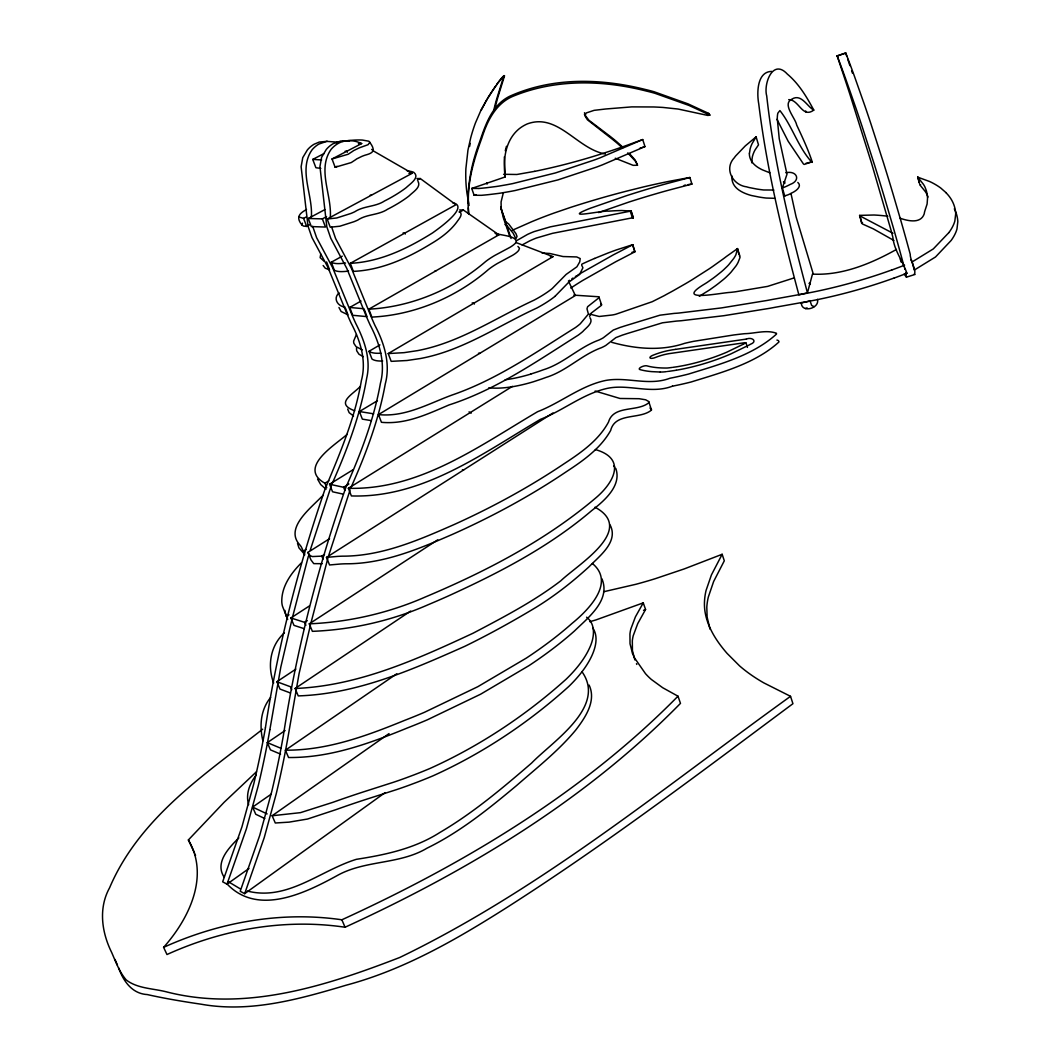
<?xml version="1.0" encoding="UTF-8"?>
<svg xmlns="http://www.w3.org/2000/svg" width="1060" height="1060" viewBox="0 0 1060 1060"><rect width="100%" height="100%" fill="white"/><g stroke="black" fill="none" stroke-linecap="round" stroke-linejoin="round"><path stroke-width="1.5" d="M468.427 203.719C467.473 181.008 474.111 159.04 481.863 137.986C487.163 121.224 495.643 103.655 512.801 96.367C555.175 78.851 602.345 79.871 646.282 91.041A177.934 169.732 -20.4 0 1 654.921 93.293L688.934 105.417L709.869 115.103L707.881 115.447L678.148 109.047L663.017 107.444A412.181 378.168 -12.7 0 0 653.782 106.967L631.76 106.888L605.631 108.995L594.117 110.346L586.167 112.983L585.001 115.911L587.359 119.714L610.613 137.866A182.492 175.019 -9.6 0 1 617.569 143.55L622.578 148.002M496.69 84.787C496.968 83.462 506.296 71.775 503.315 77.685L497.007 97.957A160.855 154.402 15.5 0 0 493.814 110.266M504.56 75.737L498.266 95.957A160.365 154.005 15.4 0 0 495.073 108.239M817.472 299.344C819.897 308.685 800.936 313.415 801.333 302.564M504.348 156.92L505.156 176.954L471.726 188.441L474.125 195.252L481.319 195.318A174.397 40.73 -18.9 0 0 489.058 194.576L498.425 193.423A101.362 24.3 -19.2 0 0 502.122 192.867L508.522 191.767A164.141 38.425 -19 0 0 515.12 190.522L557.878 179.922L596.409 167.122A91.518 22.088 -19 0 0 602.557 164.79L644.97 146.585L642.718 139.549L629.242 144.451A94.009 22.194 -18.8 0 1 623.094 146.678L618.775 148.175A203.52 45.818 -18.9 0 1 608.506 151.62L596.409 155.489A167.069 38.213 -18.8 0 1 545.608 169.03A137.641 31.866 -18.9 0 1 534.73 171.336M751.805 160.868L752.362 156.827A261.21 68.741 -15.9 0 1 753.289 153.753L754.137 151.699A109.312 28.872 -16.9 0 1 755.422 149.394L758.51 144.862L756.111 136.859L745.286 145.896L735.68 155.926A106.225 28.209 -17.1 0 0 734.262 157.821C723.887 168.752 732.659 185.089 746.624 186.838A122.629 33.059 -16.9 0 0 749.089 187.527L756.522 188.985A215.445 56.657 -16.4 0 0 763.703 189.978L773.84 190.031M749.486 153.223L750.069 149.221A261.568 67.959 -15.9 0 1 750.997 146.174L751.845 144.133A109.458 28.54 -16.9 0 1 753.143 141.855L756.111 136.859M731.917 175.934L731.93 178.915M356.637 347.72L356.544 348.568A76.267 22.366 -20.3 0 0 356.796 350.94L358.969 354.225L363.249 356.663M265.411 727.783C277.786 646.64 298.297 566.795 325.022 489.203C339.703 453.918 354.954 418.581 361.38 380.619C366.72 360.877 360.374 340.684 351.151 323.194A283.457 221.169 -89.2 0 1 347.468 314.939L327.858 267.2L311.958 237.533L308.01 226.164L301.119 166.711L302.762 157.635L307.426 149.844A30.925 25.983 88.3 0 1 314.157 144.2L319.285 142.053L327.301 141.325M269.876 729.611L280.794 667.164L292.017 619.212M776.967 119.329L788.163 141.245L803.361 163.836L804.116 164.446L812.172 161.782C808.025 149.155 802.314 137.084 796.696 125.04C795.344 117.925 781.737 103.999 791.913 99.136C801.267 93.227 807.19 106.596 813.775 110.094C806.792 97.016 798.842 83.713 787.328 74.081C772.594 58.035 763.359 84.27 766.711 95.89C774.038 162.657 790.283 228.032 807.442 292.851L798.869 294.826C782.042 231.994 766.605 168.58 758.748 103.893C756.734 93.108 756.946 71.576 771.706 71.417M469.593 146.479L470.216 143.405M310.421 625.095L299.066 673.696L288.015 736.991A1213.17 1034.216 -14.7 0 1 276.223 793.834L264.218 837.692L244.674 893.673L240.209 891.261L259.7 835.479L271.691 791.767A1207.565 1029.618 -14.6 0 0 283.431 735.123C296.363 650.813 317.589 567.802 345.904 487.375C360.652 453.826 373.968 419.508 380.421 383.269C385.8 363.288 379.453 342.83 370.178 325.089A287.022 222.361 -89.1 0 1 366.482 316.728L346.766 268.365L330.786 238.301L326.825 226.787L319.935 166.526L321.604 157.331L326.308 149.434A31.336 26.182 88.6 0 1 333.105 143.709L340.936 140.967L349.031 141.152M310.805 623.532L327.871 558.209M292.401 617.662L308.367 556.248M814.04 306.631L811.695 305.479L809.893 300.603M505.275 150.772L506.468 146.306M807.442 292.851L812.477 274.103C842.064 275.719 871.029 263.648 896.389 249.484M503.208 193.291L501.075 201.943L501.194 208.581M328.812 555.149L350.118 489.892M310.222 550.193L331.303 485.811M797.822 182.426C802.407 186.282 795.954 190.985 792.522 192.602A22.618 6.4 -17.4 0 1 788.083 194.802L784.89 195.861M784.797 196.14L782.373 187.991L786.984 174.251L779.246 138.714L777.271 118.601A40.823 7.5 76.6 0 1 777.828 113.208L779.895 110.571C792.337 126.259 798.101 147.3 812.039 162.432M265.424 727.796A1185.782 1011.704 -14.2 0 1 253.804 783.685L241.958 826.8L222.666 881.814L227.012 884.159L246.357 828.96L258.256 785.685A1191.162 1016.142 -14.3 0 0 269.889 729.611M320.756 254.108L320.12 257.659L324.174 261.277M351.244 486.911C365.952 453.786 378.831 419.747 385.27 383.945C390.676 363.898 384.329 343.374 375.028 325.579A287.923 222.653 -89.1 0 1 371.331 317.192L351.589 268.67L335.583 238.5L331.621 226.946M331.846 484.341C347.004 450.208 360.36 415.136 366.694 378.168C371.132 359.26 364.401 340.339 355.882 323.671A284.345 221.46 -89.2 0 1 352.198 315.39L332.548 267.491L316.635 237.731L312.687 226.323M904.154 274.05L906.406 277.163L905.69 272.619M914.329 274.023C916.874 271.599 909.599 258.176 910.249 254.334A212.265 15.118 73 0 0 905.796 238.049L903.186 228.735A127.12 9.407 72.9 0 0 901.556 223.037L893.05 194.02A172.555 12.508 72.9 0 0 883.51 162.803L871.055 124.245A207.853 14.84 72.9 0 0 864.947 106.106L854.439 76.267A311.441 21.425 72.8 0 0 850.186 64.673L845.747 53L837.148 55.822L845.112 79.778A180.571 12.124 73 0 1 849.935 94.419L871.479 163.001L890.97 230.007A21.028 1.55 72.8 0 0 891.367 231.424L892.719 236.751A13.555 0.994 72.8 0 0 892.917 237.665C894.322 250.889 902.974 261.157 906.883 273.308L894.15 278.078M481.253 110.174L485.546 101.985M594.567 258.454L607.791 253.102A106.358 32.131 -18.5 0 1 616.443 249.908L632.754 244.688L634.927 251.776L621.332 258.865A180.783 56.538 -17.8 0 0 615.727 261.754L582.483 280.595A256.918 82.653 -17.4 0 0 576.547 284.305L570.77 288.042M710.001 629.11L707.126 617.132L706.808 607.208A239.454 107.802 -14.5 0 1 708.332 597.032L713.632 581.503L724.298 560.806L722.151 554.287L711.432 574.904L706.092 590.367A239.759 107.206 -14.5 0 0 704.555 600.503C703.283 617.649 711.525 633.787 721.78 646.944A563.523 239.573 -10.9 0 0 727.094 653.397L739.549 665.865A389.245 172.038 -12.6 0 0 763.836 682.892L790.535 696.327L792.933 703.694C699.229 773.442 606.002 844.144 507.488 907.095C456.966 939.16 404.35 969.688 346.077 985.217C299.384 999.156 250.345 1013.002 201.294 1004.231C183.181 1001.567 165.095 998.573 147.234 994.558C131.996 993.723 123.344 981.056 118.654 967.939M632.754 244.688L619.04 251.935A181.022 56.008 -17.8 0 0 613.422 254.811L580.125 273.613A257.275 81.872 -17.4 0 0 577.713 275.096M302.471 223.143L301.954 224.985L303.491 226.071L306.671 226.429L309.44 224.945M487.282 99.03L481.267 109.551L475.436 122.973A183.38 174.383 15.4 0 0 470.719 137.813L467.95 150.149L465.883 168.686A149.38 142.093 19.6 0 0 466.983 193.304L469.076 205.507M589.771 621.677A131.546 54.802 -19.3 0 0 596.131 619.861L643.261 602.862L645.567 609.5L637.762 623.545L633.231 635.708A146.227 67.058 -16.9 0 0 632.317 640.783L632.436 650.588L634.861 659.929M485.983 101.044L489.19 95.903A285.551 267.981 6.6 0 1 495.775 85.9M643.261 602.862L635.417 616.854L630.859 628.964A146.426 66.674 -16.9 0 0 629.932 634.026L630.024 643.778L632.436 653.079M498.717 82.057L504.109 75.578M900.192 218.267C907.996 220.957 920.782 224.031 924.254 213.789A125.822 38.173 -14.9 0 1 924.784 211.178L927.103 204.023L927.526 198.273A339.319 103.138 -18.8 0 0 926.228 190.336L924.996 187.117A211.377 63.799 -17.7 0 0 923.167 183.99L917.721 177.166L929.514 181.472A249.365 77.274 -17.8 0 1 932.601 182.969L933.608 183.512A313.482 98.262 -18.3 0 1 940.829 188.097L946.315 192.907M270.631 697.506C260.535 709.63 259.342 725.967 262.867 740.768M522.116 244.953L529.775 240.845A30.488 8.427 -19.3 0 1 536.492 237.996L552.565 233.319L633.323 217.644L631.15 211.019L621.637 210.529A160.762 46.084 -19.5 0 0 608.798 211.152C602.53 210.158 559.587 220.242 590.433 208.21A94.804 24.327 -18.9 0 0 596.475 206.117L626.818 195.583A349.217 108.624 -18.4 0 1 648.203 188.945L657.544 186.202A201.625 58.79 -18.4 0 1 667.217 183.512L689.874 177.523L691.928 184.069L669.297 190.018A201.373 59.36 -18.4 0 0 659.638 192.708L650.283 195.438A348.753 109.67 -18.4 0 0 628.938 202.049L598.622 212.57M256.268 774.939C249.749 783.34 245.443 794.086 248.649 804.712M516.763 240.58L527.535 234.406A30.528 8.348 -19.3 0 1 534.267 231.557L550.352 226.853L631.15 211.019M497.962 82.812L494.503 87.874A286.412 268.657 6.7 0 0 487.905 97.904M356.385 334.589L353.656 341.042A76.373 22.127 -20.3 0 0 353.894 343.387L356.054 346.633L362.321 349.866M893.911 240.474L873.334 228.881L862.562 224.031L861.647 223.183L862.509 222.64M861.647 223.183L859.713 215.379L874.049 215.008A186.321 60.022 -17.4 0 1 887.829 216.253M948.965 232.511L933.29 248.928L912.09 261.952L914.343 270.035L935.503 256.984L951.125 240.487A155.926 49.21 -16.9 0 0 956.981 228.933L957.816 221.673A305.863 96.871 -18.2 0 0 954.318 208.846M339.107 292.931C332.601 298.324 337.822 306.459 345.003 307.042M632.436 653.079A246.145 111.565 -15.5 0 0 634.755 658.26L645.474 673.643A230.921 105.298 -15.7 0 0 651.37 679.473L662.685 687.715L677.989 696.195L680.48 703.363C585.624 800.194 467.566 871.068 345.057 927.235C284.531 918.265 222.428 929.355 166.976 954.53L163.611 947.348C188.72 919.139 209.906 876.395 188.375 839.957L224.11 802.301L256.48 771.746M284.398 632.846C270.273 645.567 267.213 665.786 273.639 683.011M360.426 386.317C352.755 394.492 334.39 403.409 354.689 410.776M301.438 562.807C291.116 573.142 281.602 586.26 281.774 601.51A128.71 49.727 -21.5 0 0 282.477 606.214L287.697 619.438M238.844 837.877C228.933 847.762 214.491 862.562 224.163 877.216M468.732 214.279C466.214 189.7 470.878 165.121 479.517 142.172C485.493 124.815 491.88 105.059 509.608 96.301C552.233 77.035 600.768 78.241 645.474 89.517A177.365 169.242 -20.5 0 1 654.086 91.756L687.993 103.853L708.862 113.499L706.887 113.844M677.989 696.195C582.775 792.867 464.518 863.622 341.863 919.788C281.244 910.99 219.142 922.187 163.611 947.348M906.406 277.163L915.124 274.421M554.937 296.389L568.769 282.198L579.542 274.514L582.92 267.756L581.662 265.146M813.775 110.094C802.208 118.694 799.147 99.587 788.719 99.64M347.124 434.361C335 445.134 297.29 467.659 324.916 483.241L326.719 487.759M262.642 729.214C204.951 774.277 139.35 817.83 109.591 887.79C98.288 908.208 101.68 932.296 111.645 952.41C115.805 961.897 119.356 971.94 126.193 979.917C137.071 988.437 152.507 988.437 165.625 991.643C245.032 1012.366 325.857 985.986 399.7 957.498C541.289 889.088 663.547 787.673 790.535 696.327M244.674 893.673L385.125 792.615M227.012 884.159L249.007 868.485M592.964 628.236C598.29 636.344 595.813 646.719 592.195 654.974A146.651 65.071 -21.5 0 1 568.769 686.482C528.423 722.92 482.38 753.554 432.825 775.907A237.042 102.343 -22.4 0 1 416.871 782.32L408.749 785.354A213.828 93.267 -22.4 0 1 396.546 789.62L368.165 798.71A719.223 452.289 -29.7 0 0 335.755 809.721L307.519 819.035L289.089 822.136L275.295 822.997L272.142 815.749L389.046 733.599M264.801 818.558L255.751 814.265L252.624 807.097L271.227 794.139M601.908 578.786C611.024 600.238 588.048 617.662 574.613 630.859A258.905 105.152 -22 0 1 529.046 665.587L480.644 694.194L427.485 719.753A252.386 102.899 -22.1 0 1 407.755 727.809C369.635 743.365 330.415 757.926 288.558 757.516L285.431 750.175L396.811 673.749M699.308 296.283L705.814 292.242A55.438 17.265 -18.2 0 0 709.71 289.817L715.367 285.816A222.772 66.237 -19.3 0 0 718.534 283.418L723.463 279.469A100.355 30.793 -18.4 0 0 726.126 277.124L729.28 274.05A128.618 39.246 -18.7 0 0 731.055 272.155L735.985 265.941A106.451 32.568 -18.5 0 0 738.171 262.191L740.026 257.434L739.469 255.95M280.569 754.137L270.446 749.87L267.332 742.623L285.127 730.525M610.096 524.938C618.841 541.753 599.457 555.996 589.174 566.649C572.798 581.635 555.281 595.442 536.373 607.128C513.067 621.16 489.243 634.37 464.797 646.322C411.731 669.88 357.193 693.982 298.231 695.903L295.117 688.483L410.644 611.063M290.175 692.882L279.986 689.079L276.885 681.739L295.873 669.125M309.308 606.015L290.89 617.967L304.631 622.352L307.281 620.617M615.78 468.44C622.008 485.758 604.014 501.075 591.559 510.721C548.749 547.198 498.438 573.155 447.532 596.329A363.845 126.776 -21.5 0 1 428.147 604.73C391.657 620.723 352.185 629.759 312.382 631.336L309.281 623.837L437.74 539.832M568.385 281.046L569.538 280.29M286.359 616.509L288.982 614.813M571.843 278.806L572.996 278.065M329.567 538.705L307.904 552.406L310.169 555.678L312.395 556.566L321.79 556.129L324.519 554.393M595.124 391.034L619.994 398.481L639.1 398.706L645.659 399.792L648.693 401.501L651.502 410.048C640.001 419.813 615.211 412.194 610.666 430.453C600.675 448.3 583.45 460.517 566.689 471.475C530.782 495.735 492.529 516.458 452.978 534.134C418.992 548.894 383.322 564.039 345.639 563.788A108.624 42.334 -23 0 0 340.419 564.013L329.554 564.967L326.493 557.388L552.989 412.963M807.097 307.877L805.534 308.579M304.538 554.168L303.332 551.187L306.035 549.477M343.082 494.106L332.562 491.787L329.554 484.234L343.599 487.269L348.873 483.996M672.504 386.158C650.178 394.691 627.48 383.071 605.26 388.848C581.794 394.704 562.754 410.71 540.361 419.389C482.061 453.759 422.41 498.187 351.39 495.934L348.369 488.289L512.444 386.357M324.916 483.241L328.839 480.829M329.554 484.234L353.046 469.752M589.969 317.695C593.918 322.956 585.756 327.951 582.894 331.449A57.346 17.994 -19.4 0 1 578.15 335.198C536.824 361.288 496.014 389.841 449.056 404.933C427.432 414.142 405.781 424.636 381.441 422.304L378.486 414.592L575.368 295.528L569.379 283.007M371.225 420.608L362.348 419.137L359.406 411.532L377.426 400.707M554.923 296.389A66.343 19.544 -19.6 0 1 542.932 304.604A63.123 18.616 -19.6 0 1 536.704 308.102C500.611 324.678 466.97 347.733 427.895 356.928A77.274 22.949 -20.1 0 1 420.515 358.505L406.974 360.506L391.18 361.354L388.225 353.563L552.962 256.666L516.048 242.554M306.526 209.496C299.927 213.153 295.29 216.902 301.954 224.985M382.66 361.009A41.751 12.429 -20.5 0 1 380.421 361.036L379.387 360.996A37.709 11.236 -20.5 0 1 375.73 360.546L374.962 360.347A41.764 12.442 -20.5 0 1 371.954 358.982L369.012 351.297L379.904 344.924M517.942 246.437L519.493 248.278L518.737 250.292A22.101 6.069 -19.6 0 1 516.352 252.717A21.041 5.777 -19.6 0 1 512.55 255.327L497.537 263.397A50.522 14.297 -19.4 0 0 488.355 269.584C456.356 297.37 414.314 315.098 371.848 317.086L368.853 309.162L498.902 234.843L463.379 210.026L459.616 209.959M364.507 310.05L366.999 316.635L352.715 315.284L349.72 307.466L361.023 301.053M459.285 212.318L463.379 210.026M459.311 211.549C464.015 214.186 458.291 219.579 456.582 222.375C449.837 231.319 440.668 238.076 431.102 243.734C407.504 258.203 381.454 270.115 353.377 271.373L350.33 263.317L455.959 204.726L420.264 178.544L416.951 178.544M642.718 139.549L600.238 157.755A91.624 21.823 -19 0 1 594.09 160.073L555.519 172.912L512.722 183.592A164.326 37.961 -19 0 1 506.124 184.851L499.724 185.964A101.482 24.022 -19.2 0 1 496.014 186.534L486.646 187.713A174.595 40.24 -18.9 0 1 478.908 188.481M348.555 271.069A42.48 10.838 -20.5 0 1 342.671 271.585L341.638 271.612A38.385 9.792 -20.5 0 1 338.021 271.373L337.252 271.241A42.506 10.838 -20.5 0 1 334.324 270.168L331.29 262.217L342.261 256.162M744.783 343.427L743.391 344.156M417.441 180.067L420.264 178.544M322.359 218.877L325.473 227.052L311.335 226.575L308.235 218.493L322.359 218.877L326.56 216.624M417.971 181.247C421.456 187.209 413.082 191.873 409.319 195.716A61.626 14.363 -20.5 0 1 405.755 198.406L404.165 199.505A79.275 18.378 -20.5 0 1 397.977 203.494L395.062 205.203A56.644 13.237 -20.5 0 1 387.589 209.244C378.473 215.312 366.879 213.961 357.803 220.056A19.107 4.531 -20.5 0 1 353.934 221.726L339.849 226.217L330.269 227.211L327.156 219.009L412.181 173.284L372.696 150.533M298.867 216.969L303.584 218.36L306.353 216.889M308.235 218.493L324.863 209.602M330.256 217.91C332.231 195.133 316.781 169.732 331.118 149.327A31.442 26.235 88.6 0 1 337.928 143.59C345.136 139.324 354.292 139.986 361.645 143.55L332.032 158.974L335.145 167.268L337.014 166.287M320.809 168.381L315.906 167.745L312.74 159.411L324.069 153.541M743.007 344.354L726.829 352.172A75.578 25.268 -17.9 0 1 699.401 361.805L696.632 362.56A75.287 25.175 -17.9 0 1 682.627 365.766L678.042 366.588A61.944 20.829 -17.9 0 1 675.962 366.919L672.822 367.356M512.192 230.338L531.563 221.765A135.031 37.922 -19 0 1 554.142 213.02L570.333 207.482A291.222 87.609 -19 0 1 627.282 190.959L643.433 186.944A301.61 91.133 -19 0 1 658.432 183.552L662.818 182.611A232.326 68.184 -18.8 0 1 669.112 181.326L689.861 177.484M627.758 152.905L635.894 161.716L637.497 165.267L633.151 165.333L615.277 158.245M643.526 610.322L645.567 609.5M722.151 554.287L684.243 568.915L655.252 578.694A201.069 79.487 -18.6 0 1 635.801 584.312L603.617 591.758M782.373 187.991L785.646 186.653A22.644 6.32 -17.4 0 0 790.111 184.466C801.108 180.597 797.186 170.249 785.818 172.74M904.604 265.212L891.857 269.995M639.644 148.413L641.022 147.897M642.241 147.446L644.97 146.585M793.383 278.144L767.572 286.399L735.68 291.752A142.835 43.129 -17.1 0 1 730.631 292.375C721.926 292.534 673.988 302.815 703.429 284.729A55.504 17.106 -18.2 0 0 707.325 282.305L713.009 278.316A223.05 65.587 -19.3 0 0 716.163 275.931L721.118 271.983A100.488 30.502 -18.5 0 0 723.781 269.651L726.948 266.603A128.777 38.875 -18.7 0 0 728.737 264.722L733.679 258.534A106.583 32.25 -18.5 0 0 735.878 254.811L737.548 248.596L726.431 256.467A165.559 48.442 -18.8 0 1 723.331 258.825L712.545 266.55A231.531 66.594 -19.3 0 1 709.1 268.895L691.849 279.906A226.575 65.322 -19.3 0 1 685.277 283.841L673.59 290.519A110.32 33.178 -18.7 0 1 670.755 292.083L667.137 294.031A84.535 27.268 -17.7 0 0 664.275 295.634L652.205 301.716L615.82 314.237A13.104 4.107 -18.7 0 1 611.858 315.045L599.165 316.476L593.481 315.072A40.717 12.839 -19.2 0 0 590.579 314.383L589.519 314.224M474.125 195.252L476.006 194.603M837.175 56.061L845.747 53M530.795 374.048L537.897 371.729A74.067 23.585 -19.5 0 0 543.224 369.821C563.655 363.567 578.853 347.335 598.767 340.114A16.854 5.419 -18.9 0 0 603.259 337.822L613.316 330.044L619.981 327.474A105.483 32.37 -18.7 0 0 624.565 326.003L659.982 315.178L674.266 313.389A78.268 24.499 -17.8 0 0 678.89 313.044L721.515 307.904L767.082 300.457A201.771 60.553 -16.9 0 0 772.515 299.423L797.862 294.865A173.522 52.854 -16.6 0 0 891.804 269.942M631.999 252.306L635.019 251.618M805.825 163.399L812.172 161.782M783.419 181.936L784.493 181.671L784.943 183.181M809.005 283.351L810.065 283.099L810.357 284.08M336.232 142.676L338.471 142.172M801.214 303.001L809.774 301.027M534.743 171.336L516.843 174.489L503.606 174.29M684.19 185.341L685.555 185.089M688.178 184.612L691.928 184.069M676.598 370.178L681.169 369.344A83.872 28.05 -17.9 0 0 694.883 366.23L698.633 365.236A84.217 28.156 -17.9 0 0 730.685 354L748.744 345.202A26.871 9.156 -17.5 0 0 750.427 344.288C757.979 341.505 751.964 336.63 746.399 339.081M676.214 370.245L675.445 370.377M675.021 370.443L668.926 371.318M342.459 141.444L347.057 140.794A97.308 20.431 -20.8 0 1 362.533 140.079L368.628 141.179A33.827 7.049 -20.5 0 1 369.794 142.358C376.538 151.328 372.259 153.236 365.091 155.171A10.971 2.345 -20.3 0 0 361.844 156.39L356.822 158.841A6.665 1.431 -20.3 0 0 355.749 159.623L351.257 162.564L335.145 167.268M675.445 349.389L672.451 349.84A51.9 17.887 -18.3 0 0 670.741 350.131L668.131 350.621A30.74 10.507 -18.2 0 0 652.761 355.325A4.319 1.458 -18.3 0 0 650.151 358.028A4.319 1.458 -18.3 0 0 655.371 357.498A23.479 8.029 -18.2 0 1 669.072 353.642L745.167 342.645M675.67 349.35L745.948 339.147M672.093 367.462L667.88 367.966A14.8 5.075 -18.1 0 1 666.356 368.032L664.978 368.032A87.768 29.296 -17.7 0 1 646.905 365.846A4.359 1.484 -18.4 0 0 641.128 367.078A4.359 1.484 -18.4 0 0 639.922 369.582A96.857 32.33 -17.7 0 0 651.781 371.636L660.208 372.033M667.482 371.503L668.211 371.411M666.409 371.636L665.243 371.782A24.963 8.546 -18.1 0 1 661.308 372.033L660.287 372.033M326.493 557.388L337.358 556.407A108.782 41.989 -23 0 1 342.579 556.169C381.839 556.222 418.846 540.043 454.157 524.528C492.304 507.289 529.218 487.176 563.986 463.816C580.973 452.686 598.701 440.35 608.519 422.039C613.581 404.682 637.789 412.313 648.998 402.561L648.972 402.018M309.281 623.837C349.137 622.127 388.623 613.077 425.166 597.058A364.296 125.782 -21.5 0 0 444.591 588.658C498.836 564.596 551.306 535.79 596.661 497.18C614.469 481.677 626.367 458.41 595.349 449.546M321.644 159.941L312.74 159.411M332.032 158.974L348.17 154.243L352.662 151.315A6.678 1.405 -20.3 0 1 353.749 150.547L358.783 148.095A10.984 2.305 -20.3 0 1 362.03 146.863L368.098 144.69L369.794 142.358M478.908 188.468L471.726 188.441M322.253 563.695L313.747 563.629L310.951 559.892L307.904 552.406M285.431 750.175C327.328 750.48 366.588 735.892 404.761 720.323A252.704 102.21 -22.1 0 0 424.517 712.28L477.768 686.721L526.25 658.141A259.236 104.45 -22 0 0 571.923 623.492C588.088 610.335 615.767 582.735 592.381 563.496M350.33 263.317C380.249 261.886 407.676 248.451 432.639 232.869C436.839 229.768 470.812 206.382 452.62 202.725M295.117 688.483C358.293 685.926 416.779 659.426 473.197 633.151C503.288 617.264 533.723 601.524 560.819 580.787C577.7 564.569 636.663 529.682 595.005 507.197M774.78 198.313L766.155 198.048A215.153 57.306 -16.3 0 1 758.96 197.027L751.527 195.53A122.456 33.443 -16.8 0 1 749.062 194.828C741.762 192.496 733.374 188.256 732.076 179.882M388.225 353.563L404.032 352.662L417.587 350.621A77.38 22.71 -20.1 0 0 424.967 349.031C464.055 339.743 497.816 316.834 533.948 300.219A63.203 18.418 -19.6 0 0 540.202 296.734A66.436 19.332 -19.7 0 0 552.22 288.545L566.12 274.434L576.918 266.776L579.74 261.873L580.204 258.56L576.706 256.944L563.045 256.546L549.689 253.459L542.058 253.022M272.142 815.749L300.483 812.649L332.668 802.394A720.615 450.208 -29.6 0 1 365.117 791.356L393.525 782.253A214.107 92.684 -22.4 0 0 405.755 777.974L413.877 774.939A237.36 101.72 -22.3 0 0 429.87 768.513C479.491 746.16 525.601 715.579 566.106 679.221A146.85 64.673 -21.5 0 0 589.625 647.806C594.183 638.239 596.25 624.433 586.604 617.198M368.853 309.162C411.346 307.002 453.375 289.314 485.533 261.635A50.588 14.124 -19.4 0 1 494.742 255.473L509.781 247.43A21.081 5.711 -19.6 0 0 513.596 244.833A22.127 6.002 -19.6 0 0 515.995 242.422C517.85 235.678 499.949 235.466 495.046 233.173M378.486 414.592C405.106 417.362 428.001 403.847 451.958 395.075C496.663 379.732 535.75 352.397 575.514 327.514A57.412 17.808 -19.4 0 0 580.27 323.777L588.406 314.078L586.988 308.818L587.598 306.724L598.926 297.794A6.214 1.908 -18.9 0 0 598.635 296.76L573.804 295.13M358.399 143.63L361.645 143.55M348.369 488.289C419.455 490.276 479.133 446.008 537.619 411.691C560.992 402.654 580.814 385.615 605.644 380.46C626.963 376.512 648.574 386.264 669.907 378.261A121.145 40.148 -17.9 0 0 688.549 374.061C718.826 364.6 752.613 355.709 776.503 334.072L776.423 333.251C766.552 329.554 755.025 333.502 744.61 333.688A273.957 103.708 -18.5 0 0 733.719 334.973L693.651 341.32A90.656 31.707 -18.1 0 0 684.628 343.347C661.016 351.297 635.351 348.899 611.752 342.327M345.136 151.236L346.951 151.196L347.335 152.229M408.868 173.297L412.181 173.284M370.245 195.173L371.464 195.186M327.156 219.009L336.722 217.976L350.833 213.484A19.133 4.465 -20.5 0 0 354.702 211.801C363.818 205.733 375.386 207.018 384.528 200.976A56.723 13.038 -20.4 0 0 392.041 196.948L394.956 195.239A79.381 18.099 -20.5 0 0 401.157 191.277L402.747 190.177A61.718 14.151 -20.5 0 0 406.338 187.514C410.207 183.764 420.29 177.457 413.731 172.343A63.043 14.443 -20.4 0 0 407.252 170.991M496.358 234.75L498.902 234.843M403.091 232.961L404.933 233.028L405.304 234.022M550.392 256.546L552.962 256.666M435.143 270.697L436.071 270.75M472.177 302.921L474.072 303.067L474.416 304.034M349.72 307.466L364.004 308.738M478.484 353.218L479.743 353.364M469.05 411.876L471.263 413.095M359.406 411.532L373.65 413.824M462.412 469.699L463.644 469.938M632.33 217.34L633.323 217.644M920.597 184.612L919.696 184.652L925.208 191.449A211.112 64.421 -17.7 0 1 927.049 194.603L928.017 197.041M247.391 891.062C287.644 901.305 320.319 870.406 356.399 859.315C385.416 854.85 414.645 848.596 439.807 832.524C472.999 813.073 502.519 788.123 531.577 763.081C552.565 741.444 607.115 706.781 581.9 671.616M337.345 142.146L326.652 141.364L318.861 144.081A31.032 26.036 88.4 0 0 312.117 149.738C297.9 169.865 313.256 194.934 311.322 217.393M329.62 269.863L325.261 268.206L323.141 265.503M304.26 628.699L293.978 625.374L290.89 617.967M776.94 340.061L778.199 340.512M276.885 681.739L290.506 686.774L291.752 689.729M769.838 172.806L762.935 170.064A141.245 37.312 -16.7 0 1 761.053 169.189L758.814 167.93A206.793 53.874 -16.3 0 1 749.354 153.263M605.286 153.992C577.104 149.036 557.891 112.638 527.31 123.901A35.483 34.529 -23.8 0 0 519.095 128.843C505.156 140.304 502.811 160.1 505.156 176.954M267.332 742.623L280.847 748.267M600.662 304.034L601.179 304.26A6.214 1.921 -18.9 0 1 601.457 305.306L591.228 313.098L589.559 316.383M892.984 233.266L859.488 215.683M240.262 888.85L228.337 881.708M252.624 807.097L267.133 813.921M353.563 416.01L349.137 412.645L347.68 409.067M650.005 408.034L651.476 409.505M326.056 489.243L320.703 484.566L317.576 479.147M505.01 224.468L506.627 225.701A10.838 10.083 28.2 0 1 507.581 226.456L513.186 233.2L515.875 238.778L517.042 236.42L515.915 233.558L508.774 224.124A10.799 10.07 28.2 0 0 507.819 223.369L505.7 221.58L504.719 219.049A16.655 15.516 29.6 0 0 504.375 217.91L500.876 208.423M621.862 146.306L616.867 141.855A181.909 174.529 -9.6 0 0 609.937 136.197L588.87 120.217L584.404 114.308M629.454 153.62L635.125 159.98L637.497 165.267M613.727 466.042L614.84 467.208M227.33 884.265C258.454 916.582 306.088 892.706 338.537 874.831C366.27 860.018 399.819 864.47 427.127 848.119C460.014 832.06 488.686 808.82 516.644 785.5C536.917 767.745 558.355 750.97 575.646 730.168C585.12 717.845 596.634 701.044 589.108 685.078M906.194 272.314L906.883 273.308M708.862 113.499L709.869 115.103M304.71 554.95L304.299 554.247A102.992 37.683 -23.5 0 0 302.815 552.273L298.947 547.874L297.529 543.409M910.885 259.832L912.09 261.952M188.375 839.957L194.483 852.836M341.863 919.788L345.057 927.235M117.422 965.09L115.01 959.433M837.148 55.822L841.547 67.509A311.269 20.246 72.8 0 1 845.761 79.103L856.215 108.941A207.733 14.018 72.9 0 1 862.297 127.081L874.712 165.625A172.449 11.819 72.9 0 1 884.252 196.802L892.785 225.806A127.041 8.891 72.9 0 1 894.415 231.491L897.038 240.805A212.146 14.283 73 0 1 901.517 257.063L904.14 266.762M304.631 622.352L305.863 625.334M321.79 556.129L323.008 559.15M195.027 854.108L195.544 855.394M287.088 617.98L285.524 613.528A128.538 50.111 -21.5 0 1 284.928 610.414M343.599 487.269L344.805 490.316M511.066 238.54L501.234 208.926M345.507 308.341L347.998 314.846L341.108 311.494L338.962 307.479M326.599 261.939L329.117 268.551M303.584 218.36L306.671 226.429M509.82 236.42L503.235 217.472L500.876 206.7M303.332 551.187L301.265 546.827A103.138 37.378 -23.4 0 0 299.781 544.853C284.491 528.304 310.262 508.601 321.087 497.219A451.375 178.385 -18.2 0 1 323.327 495.179M584.484 112.718L585.08 114.321M805.706 110.982L806.103 112.108M487.11 184.109L486.752 182.81M849.921 65.654L847.669 59.002M851.617 70.662L852.465 73.193M598.953 297.038L601.484 304.551M846.781 56.379L845.774 53.225M632.529 244.661L634.794 251.578M631.018 211.245L633.178 217.856M630.369 211.496L632.529 218.121M745.948 342.698L747.433 347.428M737.548 248.596L739.827 255.937M737.203 248.623L739.019 254.493M813.206 273.785L796.1 216.889L790.972 193.477M859.713 215.379L861.86 222.878M900.258 259.037L901.106 262.045M917.88 177.126L919.51 183.035M917.721 177.166L919.351 183.075M904.617 268.498L904.842 269.346M778.848 341.161L778.941 341.983C755.157 363.686 721.356 372.563 691.133 381.984A120.972 40.518 -17.9 0 1 672.504 386.158M468.334 207.866L468.586 213.881M636.822 664.421A245.827 112.188 -15.5 0 1 636.464 663.679M369.012 351.297A41.817 12.296 -20.5 0 0 372.02 352.635L372.789 352.821A37.762 11.117 -20.5 0 0 376.433 353.258L377.479 353.285A41.804 12.296 -20.5 0 0 380.898 353.192M331.29 262.217A42.559 10.693 -20.5 0 0 334.205 263.264L334.973 263.397A38.438 9.672 -20.5 0 0 338.59 263.609L339.624 263.582A42.546 10.693 -20.5 0 0 345.507 263.039M371.662 149.42A33.774 7.168 -20.5 0 1 372.842 150.626M745.723 342.857A7.327 2.504 -17.4 0 1 744.981 343.308M488.899 387.695A62.023 20.074 -19.5 0 0 533.498 381.733L540.6 379.374A73.975 23.81 -19.5 0 0 545.913 377.466C566.332 371.238 581.45 354.928 601.351 347.72A16.827 5.472 -18.9 0 0 605.83 345.414L615.873 337.623L622.525 335.053A105.337 32.675 -18.6 0 0 627.096 333.582L662.474 322.796L676.757 321.048A78.162 24.738 -17.7 0 0 681.381 320.716L723.967 315.681L769.507 308.341A201.506 61.136 -16.9 0 0 774.939 307.32L800.26 302.802A173.284 53.371 -16.6 0 0 894.097 278.025M948.952 232.511A156.138 48.747 -17 0 0 954.848 221.036L955.696 213.842A306.274 95.957 -18.3 0 0 946.196 192.946M575.341 276.581A257.275 81.872 -17.4 0 1 576.521 275.839M581.874 264.139A113.963 34.556 -18.5 0 1 594.567 258.454M530.795 374.087A62.103 19.888 -19.5 0 1 505.156 379.772M751.792 162.843A206.514 54.497 -16.2 0 1 751.672 160.908"/></g></svg>
